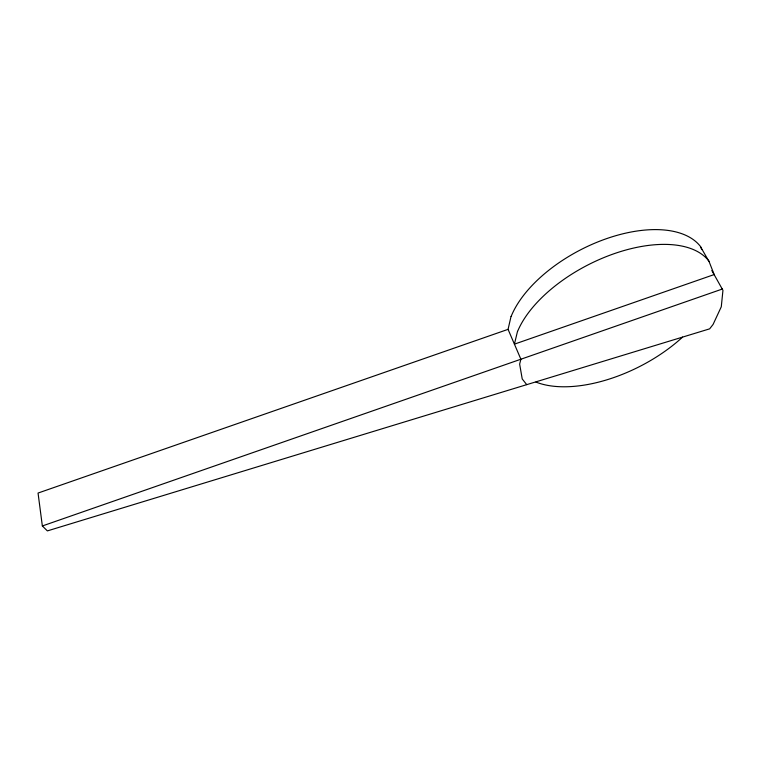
<?xml version="1.0" encoding="UTF-8"?>
<svg xmlns="http://www.w3.org/2000/svg" width="761" height="761" viewBox="0 0 761 761"><rect width="100%" height="100%" fill="white"/><g stroke="black" fill="none" stroke-linecap="round" stroke-linejoin="round"><path stroke-width="1.14" d="M526.736 384.647L522.227 378.968L519.649 364.1L520.885 359.221L508.063 329.351L511.031 316.462M517.499 331.377L514.417 344.153L714.16 274.569L709.147 261.727L700.91 247.411L701.766 249.579M508.063 329.351L38.05 493.052L42.35 525.965L47.382 530.902L709.642 328.847L713.076 324.452L721.285 306.778L722.95 290.322L711.839 270.516M42.35 525.965L722.436 288.999M511.126 316.452A108.509 57.655 -27.3 0 1 603.92 239.582A108.509 57.655 -27.3 0 1 701.09 247.306M682.579 337.104A109.346 56.837 -27 0 1 535.944 382.06M517.604 331.358A109.47 56.923 -27 0 1 611.644 254.574A109.47 56.923 -27 0 1 709.319 261.622"/></g></svg>
